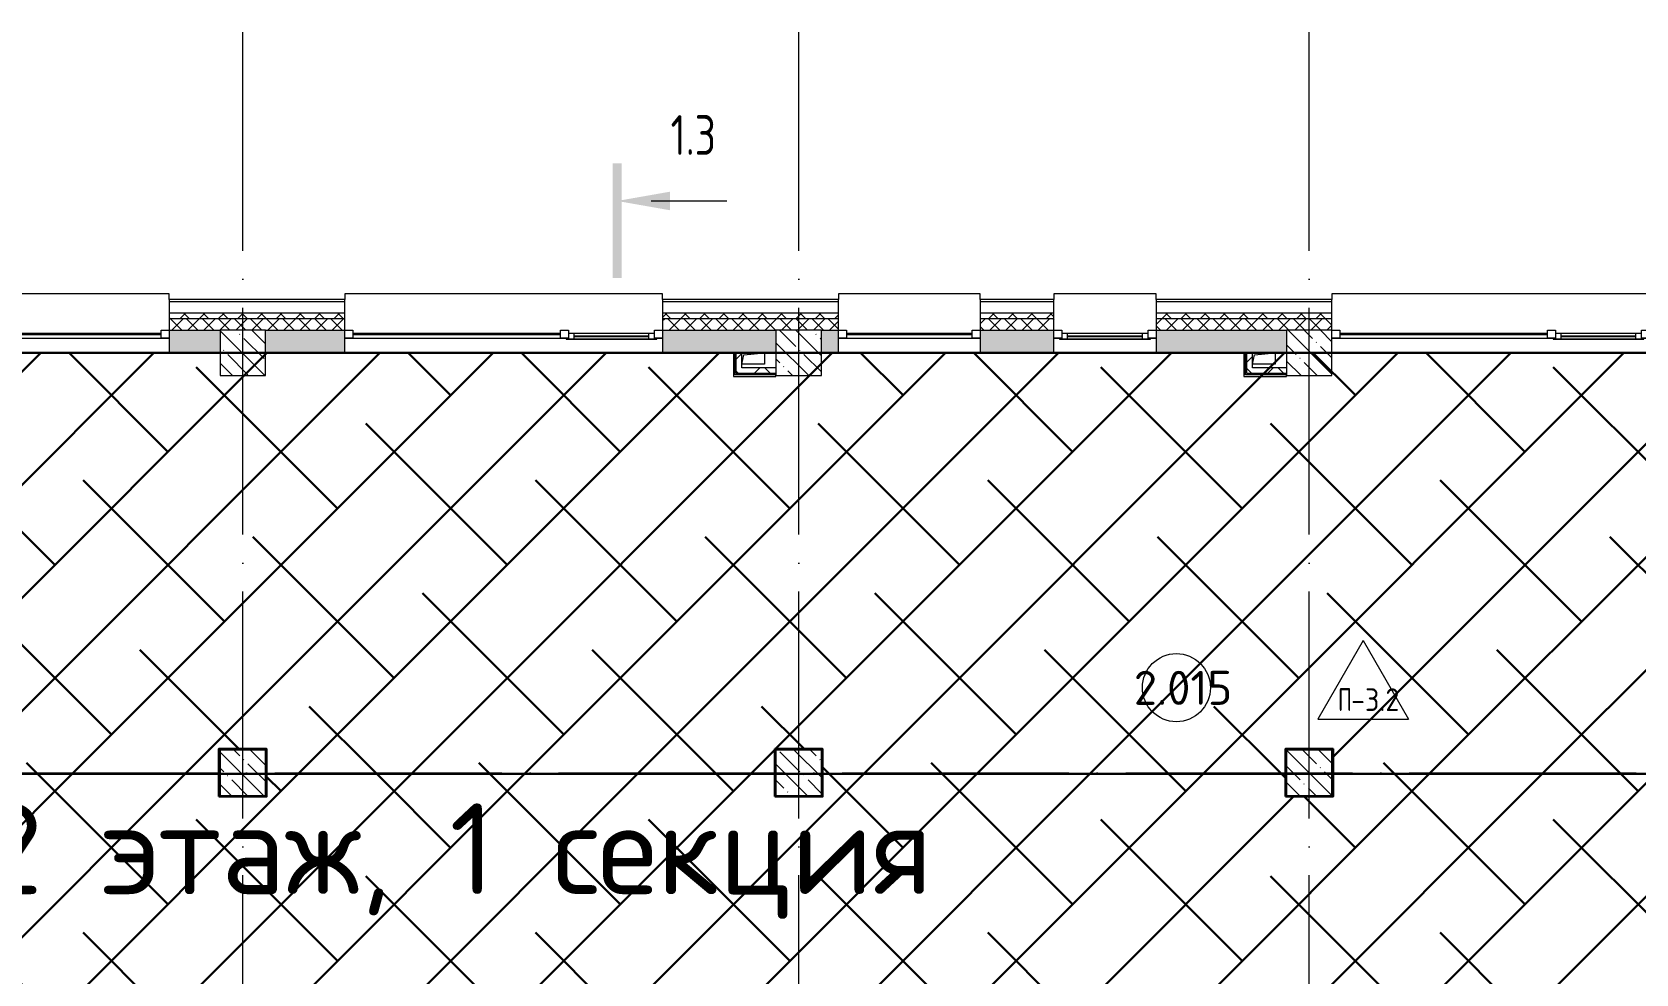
# Model space of a CAD drawing. Header units: millimetres. Extents: x -68946 to 690821, y -552984 to 293768.
# Drawn here: x 33691 to 47829, y -69392 to -61093 of the extents above; entities that cross this region are included whole.
import ezdxf

# ---------------------------------------------------------------- set-up
doc = ezdxf.new("R2010")
doc.units = ezdxf.units.MM
doc.linetypes.add('ADSK_Линия сетки', pattern=[2500, 2000, -250, 0, -250])
doc.linetypes.add('ADSK_Скрыто', pattern=[600, 300, -300])
for name, color, linetype, lineweight in [('1.1) Стяжка 5 вып.', 30, 'Continuous', 30), ('1.3) Звуко-изол           5 вып.', 90, 'Continuous', 30), ('A-AREA-____-IDEN', 250, 'Continuous', 9), ('A-DETL-GENF-OTLN', 250, 'Continuous', 5), ('A-FLOR-____-IDEN', 250, 'Continuous', 9), ('A-FLOR-____-OTLN', 250, 'Continuous', 9), ('A-GLAZ-____-MCUT', 250, 'Continuous', 9), ('A-GLAZ-____-OTLN', 250, 'Continuous', 5), ('A-WALL-____-MCUT', 250, 'Continuous', 13), ('A-WALL-____-PATT', 250, 'Continuous', 13), ('A-WALL-FNSH-MCUT', 250, 'Continuous', 13), ('G-____-____-SYMB', 250, 'ADSK_Скрыто', 9), ('G-____-____-TEXT', 250, 'Continuous', 9), ('I-WALL-____-OTLN', 250, 'Continuous', 9), ('S-COLS-____-MCUT', 250, 'Continuous', 25), ('S-COLS-____-OTLN', 250, 'Continuous', 9), ('S-GRID-____-OTLN', 250, 'Continuous', 9)]:
    doc.layers.add(name, color=color, linetype=linetype, lineweight=lineweight)
doc.styles.add('GOST Common_2', font='', dxfattribs={"width": 0.8, "height": 350})
doc.styles.add('ISOCPEUR_1', font='isocpeur.ttf', dxfattribs={"width": 0.9, "height": 250})
doc.styles.add('ISOCPEUR_2', font='isocpeur.ttf', dxfattribs={"height": 160})
doc.styles.add('ISOCPEUR_6', font='isocpeur.ttf', dxfattribs={"height": 3.5})
doc.styles.get('GOST Common_2').set_extended_font_data('GOST Common')
pattern_1 = [(45, (-601.3, -122294.79), (-141.42136, 141.42136), []), (135, (-601.3, -122294.79), (-141.42136, -141.42136), [])]

# ---------------------------------------------------------------- blocks, each defined once
blk = doc.blocks.new('Окно_СКБ_2Ст1 - Окно_СКБ_2Ст_2800_ОК11Л-29018712-АР1_Маркировочный план 2 этажа С1')
at = {"layer": 'A-GLAZ-____-MCUT'}
for p, q in [((-1400, -195), (-1400, -125)), ((-1400, -125), (-1330, -125)), ((-1330, -125), (-1330, -195)), ((-570, -195), (-570, -125)), ((-570, -125), (-500, -125)), ((-500, -125), (-500, -195)), ((1330, -195), (1330, -125)), ((1330, -125), (1400, -125)), ((1400, -125), (1400, -195)), ((-1330, -195), (-1400, -195)), ((-1330, -195), (-1350, -195)), ((-1350, -195), (-1350, -205)), ((-1350, -205), (-550, -205)), ((-550, -205), (-1350, -205)), ((-570, -155), (-1330, -155)), ((-1330, -155), (-1330, -195)), ((-1280, -205), (-1280, -155)), ((-620, -205), (-620, -155)), ((-570, -195), (-570, -155)), ((-500, -195), (-570, -195)), ((-550, -195), (-570, -195)), ((-550, -205), (-550, -195)), ((1400, -195), (1330, -195))]:
    blk.add_line(p, q, dxfattribs=at)
at = {"layer": 'A-GLAZ-____-MCUT', "lineweight": 5}
for p, q in [((-1280, -175), (-620, -175)), ((-620, -185), (-1280, -185)), ((1330, -155), (-500, -155)), ((1330, -165), (-500, -165))]:
    blk.add_line(p, q, dxfattribs=at)
at = {"layer": 'A-GLAZ-____-OTLN'}
for p, q in [((-1400, -195), (-1350, -195)), ((-550, -195), (1400, -195))]:
    blk.add_line(p, q, dxfattribs=at)
blk = doc.blocks.new('WNW_Отлив1 - Отлив_металлический 2-V21-АР1_Маркировочный план 2 этажа С1')
at = {"layer": 'A-GLAZ-____-OTLN'}
for p, q in [((1400, 320), (-1400, 320)), ((-1400, 320), (-1400, 270)), ((1400, 270), (1400, 320))]:
    blk.add_line(p, q, dxfattribs=at)
blk = doc.blocks.new('Окно_СКБ_2Ст1 - Окно_СКБ_2Ст_2800_ОК11-29018754-АР1_Маркировочный план 2 этажа С1')
at = {"layer": 'A-GLAZ-____-MCUT'}
for p, q in [((-1400, -195), (-1400, -125)), ((-1400, -125), (-1330, -125)), ((-1330, -125), (-1330, -195)), ((500, -195), (500, -125)), ((500, -125), (570, -125)), ((570, -125), (570, -195)), ((1330, -195), (1330, -125)), ((1330, -125), (1400, -125)), ((1400, -125), (1400, -195)), ((-1330, -195), (-1400, -195)), ((570, -195), (500, -195)), ((570, -195), (550, -195)), ((550, -195), (550, -205)), ((550, -205), (1350, -205)), ((1350, -205), (550, -205)), ((1330, -155), (570, -155)), ((570, -155), (570, -195)), ((620, -205), (620, -155)), ((1280, -205), (1280, -155)), ((1330, -195), (1330, -155)), ((1400, -195), (1330, -195)), ((1350, -195), (1330, -195)), ((1350, -205), (1350, -195))]:
    blk.add_line(p, q, dxfattribs=at)
at = {"layer": 'A-GLAZ-____-MCUT', "lineweight": 5}
for p, q in [((500, -155), (-1330, -155)), ((500, -165), (-1330, -165)), ((620, -175), (1280, -175)), ((1280, -185), (620, -185))]:
    blk.add_line(p, q, dxfattribs=at)
at = {"layer": 'A-GLAZ-____-OTLN'}
for p, q in [((-1400, -195), (550, -195)), ((1350, -195), (1400, -195))]:
    blk.add_line(p, q, dxfattribs=at)
blk = doc.blocks.new('Окно_СКБ_1Ст1 - 120_Окно_СКБ_1Ст_1250_ОК14Л-29018784-АР1_Маркировочный план 2 этажа С1')
at = {"layer": 'A-GLAZ-____-MCUT'}
for p, q in [((-625, -195), (-625, -125)), ((-625, -125), (-555, -125)), ((-555, -125), (-555, -195)), ((555, -195), (555, -125)), ((555, -125), (625, -125)), ((625, -125), (625, -195)), ((-555, -195), (-625, -195)), ((625, -195), (555, -195))]:
    blk.add_line(p, q, dxfattribs=at)
at = {"layer": 'A-GLAZ-____-MCUT', "lineweight": 5}
for p, q in [((555, -155), (-555, -155)), ((555, -165), (-555, -165))]:
    blk.add_line(p, q, dxfattribs=at)
at = {"layer": 'A-GLAZ-____-OTLN'}
blk.add_line((-625, -195), (625, -195), dxfattribs=at)
blk = doc.blocks.new('WNW_Отлив1 - Отлив_металлический 2-28598996-АР1_Маркировочный план 2 этажа С1')
at = {"layer": 'A-GLAZ-____-OTLN'}
for p, q in [((625, 320), (-625, 320)), ((-625, 320), (-625, 270)), ((625, 270), (625, 320))]:
    blk.add_line(p, q, dxfattribs=at)
blk = doc.blocks.new('Окно_СКБ_1Ст1 - 120_Окно_СКБ_1Ст_900_ОК3л-29018700-АР1_Маркировочный план 2 этажа С1')
at = {"layer": 'A-GLAZ-____-MCUT'}
for p, q in [((-450, -195), (-450, -125)), ((-450, -125), (-380, -125)), ((-380, -125), (-380, -195)), ((380, -195), (380, -125)), ((380, -125), (450, -125)), ((450, -125), (450, -195)), ((-380, -195), (-450, -195)), ((-380, -195), (-400, -195)), ((-400, -195), (-400, -205)), ((-400, -205), (400, -205)), ((400, -205), (-400, -205)), ((380, -155), (-380, -155)), ((-380, -155), (-380, -195)), ((-330, -205), (-330, -155)), ((330, -205), (330, -155)), ((380, -195), (380, -155)), ((450, -195), (380, -195)), ((400, -195), (380, -195)), ((400, -205), (400, -195))]:
    blk.add_line(p, q, dxfattribs=at)
at = {"layer": 'A-GLAZ-____-MCUT', "lineweight": 5}
for p, q in [((-330, -175), (330, -175)), ((330, -185), (-330, -185))]:
    blk.add_line(p, q, dxfattribs=at)
at = {"layer": 'A-GLAZ-____-OTLN'}
for p, q in [((-450, -195), (-400, -195)), ((400, -195), (450, -195))]:
    blk.add_line(p, q, dxfattribs=at)
blk = doc.blocks.new('WNW_Отлив1 - Отлив_металлический 2-28596055-АР1_Маркировочный план 2 этажа С1')
at = {"layer": 'A-GLAZ-____-OTLN'}
for p, q in [((450, 320), (-450, 320)), ((-450, 320), (-450, 270)), ((450, 270), (450, 320))]:
    blk.add_line(p, q, dxfattribs=at)
blk = doc.blocks.new('_Wn_-As_OpeningMEP_floor__Rectangular - _Wn_-As_OpeningMEP_floor__Rectangular-35307840-АР1_Маркировочный план 2 этажа С1')
at = {"layer": 'A-DETL-GENF-OTLN'}
for p, q in [((-100, 0), (-82, 82)), ((-82, 82), (100, 100))]:
    blk.add_line(p, q, dxfattribs=at)
blk = doc.blocks.new('BSC_Колонна _Прямоугольная - 400x400-V34-АР1_Маркировочный план 2 этажа С1')
at = {"layer": 'S-COLS-____-OTLN', "lineweight": 5}
h = blk.add_hatch(dxfattribs=at)
h.set_pattern_fill('FP_37', color=256, style=0, pattern_type=2)
h.set_pattern_definition([(135, (-36150, -54675), (-142.5619, -142.5619), []), (135, (-36007.44, -54675), (-142.5619, -142.5619), [252.016, -50.403, 3.353, -47.05])])
h.paths.add_polyline_path([(-200, -200), (200, -200), (200, 200), (-200, 200)])
at = {"layer": 'S-COLS-____-MCUT', "lineweight": 5}
for p, q in [((200, 200), (-200, 200)), ((-200, 200), (-200, -200)), ((200, -200), (200, 200)), ((-200, -200), (200, -200))]:
    blk.add_line(p, q, dxfattribs=at)
blk = doc.blocks.new('BSC_Колонна _Прямоугольная - 400x400-V35-АР1_Маркировочный план 2 этажа С1')
at = {"layer": 'S-COLS-____-OTLN', "lineweight": 5}
h = blk.add_hatch(dxfattribs=at)
h.set_pattern_fill('FP_38', color=256, style=0, pattern_type=2)
h.set_pattern_definition([(135, (-41050, -54675), (-142.5619, -142.5619), []), (135, (-40907.44, -54675), (-142.5619, -142.5619), [252.016, -50.403, 3.353, -47.05])])
h.paths.add_polyline_path([(-200, -200), (200, -200), (200, 200), (-200, 200)])
at = {"layer": 'S-COLS-____-MCUT', "lineweight": 5}
for p, q in [((200, 200), (-200, 200)), ((-200, 200), (-200, -200)), ((200, -200), (200, 200)), ((-200, -200), (200, -200))]:
    blk.add_line(p, q, dxfattribs=at)
blk = doc.blocks.new('BSC_Колонна _Прямоугольная - 400x400-V36-АР1_Маркировочный план 2 этажа С1')
at = {"layer": 'S-COLS-____-OTLN', "lineweight": 5}
h = blk.add_hatch(dxfattribs=at)
h.set_pattern_fill('FP_39', color=256, style=0, pattern_type=2)
h.set_pattern_definition([(135, (-45550, -54675), (-142.5619, -142.5619), []), (135, (-45407.44, -54675), (-142.5619, -142.5619), [252.016, -50.403, 3.353, -47.05])])
h.paths.add_polyline_path([(-200, -200), (200, -200), (200, 200), (-200, 200)])
at = {"layer": 'S-COLS-____-MCUT', "lineweight": 5}
for p, q in [((200, 200), (-200, 200)), ((-200, 200), (-200, -200)), ((200, -200), (200, 200)), ((-200, -200), (200, -200))]:
    blk.add_line(p, q, dxfattribs=at)
blk = doc.blocks.new('BSC_Колонна _Прямоугольная - 400x400-V40-АР1_Маркировочный план 2 этажа С1')
at = {"layer": 'S-COLS-____-OTLN', "lineweight": 5}
h = blk.add_hatch(dxfattribs=at)
h.set_pattern_fill('FP_43', color=256, style=0, pattern_type=2)
h.set_pattern_definition([(135, (-36150, -58375), (-142.5619, -142.5619), []), (135, (-36007.44, -58375), (-142.5619, -142.5619), [252.016, -50.403, 3.353, -47.05])])
h.paths.add_polyline_path([(-200, -200), (200, -200), (200, 200), (-200, 200)])
at = {"layer": 'S-COLS-____-MCUT', "lineweight": 5}
for p, q in [((200, 200), (-200, 200)), ((-200, 200), (-200, -200)), ((200, -200), (200, 200)), ((-200, -200), (200, -200))]:
    blk.add_line(p, q, dxfattribs=at)
blk = doc.blocks.new('BSC_Колонна _Прямоугольная - 400x400-36079378-АР1_Маркировочный план 2 этажа С1')
at = {"layer": 'S-COLS-____-OTLN', "lineweight": 5}
h = blk.add_hatch(dxfattribs=at)
h.set_pattern_fill('FP_44', color=256, style=0, pattern_type=2)
h.set_pattern_definition([(135, (-41050, -58375), (-142.5619, -142.5619), []), (135, (-40907.44, -58375), (-142.5619, -142.5619), [252.016, -50.403, 3.353, -47.05])])
h.paths.add_polyline_path([(-200, -200), (200, -200), (200, 200), (-200, 200), (-200, -53)])
at = {"layer": 'S-COLS-____-MCUT', "lineweight": 5}
for p, q in [((200, 200), (-200, 200)), ((-200, 200), (-200, -200)), ((200, -200), (200, 200)), ((-200, -200), (200, -200))]:
    blk.add_line(p, q, dxfattribs=at)
blk = doc.blocks.new('BSC_Колонна _Прямоугольная - 400x400-V41-АР1_Маркировочный план 2 этажа С1')
at = {"layer": 'S-COLS-____-OTLN', "lineweight": 5}
h = blk.add_hatch(dxfattribs=at)
h.set_pattern_fill('FP_45', color=256, style=0, pattern_type=2)
h.set_pattern_definition([(135, (-45550, -58375), (-142.5619, -142.5619), []), (135, (-45407.44, -58375), (-142.5619, -142.5619), [252.016, -50.403, 3.353, -47.05])])
h.paths.add_polyline_path([(-200, -200), (200, -200), (200, 200), (-200, 200), (-200, -53)])
at = {"layer": 'S-COLS-____-MCUT', "lineweight": 5}
for p, q in [((200, 200), (-200, 200)), ((-200, 200), (-200, -200)), ((200, -200), (200, 200)), ((-200, -200), (200, -200))]:
    blk.add_line(p, q, dxfattribs=at)
blk = doc.blocks.new('AAR_СКБ_Марка_Перекрытия - Марка пола-17325028-АР1_Маркировочный план 2 этажа С1')
at = {"layer": 'A-FLOR-____-IDEN'}
for p, q in [((0, 6.93), (-4, 0)), ((0, 6.93), (4, 0)), ((-4, 0), (4, 0))]:
    blk.add_line(p, q, dxfattribs=at)
blk = doc.blocks.new('AAR_СКБ_Марка_Помещения_мал - Номер-28977439-АР1_Маркировочный план 2 этажа С1')
at = {"layer": 'A-AREA-____-IDEN'}
blk.add_circle((-0.03, 0), 3, dxfattribs=at)
blk = doc.blocks.new('Разрез - Номер вида сзади_3_5 мм-32550532-АР1_Маркировочный план 2 этажа С1')
at = {"layer": 'G-____-____-SYMB', "linetype": 'Continuous'}
for points in [[(9.8, 0.4), (9.8, -0.39), (-0.33, -0.39), (-0.33, 0.4)], [(2.18, -4.67), (3, 0), (3.82, -4.67)]]:
    blk.add_hatch(color=256, dxfattribs=at).paths.add_polyline_path(points)
at = {"layer": 'G-____-____-SYMB', "linetype": 'Continuous', "lineweight": 20}
blk.add_line((3, -3), (3, -9.66), dxfattribs=at)

msp = doc.modelspace()

# ---------------------------------------------------------------- hatches: boundary and pattern name
at = {"layer": '1.1) Стяжка 5 вып.', "lineweight": 30, "true_color": 0xf26722}
h = msp.add_hatch(dxfattribs=at)
h.set_pattern_fill('ANSI32', color=30, scale=222)
h.paths.add_polyline_path([(52878.7078, -63919.7872), (32053.7078, -63919.7872), (32053.7078, -67629.7872), (35336.9036, -67629.7872), (35336.9036, -67409.7878), (35758.6859, -67409.7878), (35758.6859, -67629.7872), (40238.7078, -67629.7872), (40238.7078, -67409.7878), (40658.7078, -67409.7878), (40658.7078, -67629.7872), (44738.7078, -67629.7872), (44738.7078, -67409.7878), (45158.7078, -67409.7878), (45158.7078, -67629.7872), (49038.7078, -67629.7872), (49038.7078, -67409.7878), (49458.6859, -67409.7878), (49458.6859, -67629.7872), (52878.7078, -67629.7872)])
h = msp.add_hatch(dxfattribs=at)
h.set_pattern_fill('ANSI32', color=30, scale=222)
h.paths.add_polyline_path([(68448.7078, -67629.7872), (49458.6859, -67629.7872), (49458.6859, -67829.7878), (49038.7078, -67829.7878), (49038.7078, -67629.7872), (45158.7078, -67629.7872), (45158.7078, -67829.7878), (44738.7078, -67829.7878), (44738.7078, -67629.7872), (40658.7078, -67629.7872), (40658.7078, -67829.7878), (40238.7078, -67829.7878), (40238.7078, -67629.7872), (35758.6859, -67629.7872), (35758.6859, -67829.7878), (35336.9036, -67829.7878), (35336.9036, -67629.7872), (32053.7078, -67629.7872), (-363.3141, -67629.7872), (-363.3141, -70919.7878), (68448.7078, -70919.7878)])
at = {"layer": '1.3) Звуко-изол           5 вып.', "lineweight": 30}
h = msp.add_hatch(dxfattribs=at)
h.set_pattern_fill('ANSI38', color=256, scale=222)
h.paths.add_polyline_path([(52878.7078, -63919.7872), (32053.7078, -63919.7872), (32053.7078, -67629.7872), (35336.9036, -67629.7872), (35336.9036, -67409.7878), (35758.6859, -67409.7878), (35758.6859, -67629.7872), (40238.7078, -67629.7872), (40238.7078, -67409.7878), (40658.7078, -67409.7878), (40658.7078, -67629.7872), (44738.7078, -67629.7872), (44738.7078, -67409.7878), (45158.7078, -67409.7878), (45158.7078, -67629.7872), (49038.7078, -67629.7872), (49038.7078, -67409.7878), (49458.6859, -67409.7878), (49458.6859, -67629.7872), (52878.7078, -67629.7872)])
h = msp.add_hatch(dxfattribs=at)
h.set_pattern_fill('ANSI38', color=256, scale=222)
h.paths.add_polyline_path([(68448.7078, -67629.7872), (49458.6859, -67629.7872), (49458.6859, -67829.7878), (49038.7078, -67829.7878), (49038.7078, -67629.7872), (45158.7078, -67629.7872), (45158.7078, -67829.7878), (44738.7078, -67829.7878), (44738.7078, -67629.7872), (40658.7078, -67629.7872), (40658.7078, -67829.7878), (40238.7078, -67829.7878), (40238.7078, -67629.7872), (35758.6859, -67629.7872), (35758.6859, -67829.7878), (35336.9036, -67829.7878), (35336.9036, -67629.7872), (32053.7078, -67629.7872), (-363.3141, -67629.7872), (-363.3141, -70919.7878), (68448.7078, -70919.7878)])
at = {"layer": 'A-WALL-____-PATT', "lineweight": 15, "true_color": 0x000000}
h = msp.add_hatch(dxfattribs=at)
h.set_pattern_fill('FP_16', color=18, style=0, pattern_type=2)
h.set_pattern_definition([(135, (-601.29, -122294.79), (-84.85281, -84.85281), []), (225, (-601.29, -122294.79), (84.85281, -84.85281), [])])
h.paths.add_polyline_path([(68658.7078, -63619.7883), (68658.7078, -63569.7883), (62418.9373, -63569.7883), (62418.9373, -63619.7883), (67832.2751, -63619.7883)])
h.paths.add_polyline_path([(60985.6868, -63619.7883), (61218.9373, -63619.7883), (61218.9373, -63569.7883), (60568.7078, -63569.7883), (60568.7078, -63619.7883)])
h.paths.add_polyline_path([(59668.7078, -63619.7883), (59668.7078, -63569.7883), (52248.9368, -63569.7883), (52248.9368, -63619.7883), (58703.4907, -63619.7883)])
h.paths.add_polyline_path([(49448.9368, -63619.7883), (49448.9368, -63569.7883), (47948.9368, -63569.7883), (47948.9368, -63619.7883), (48433.6081, -63619.7883)])
h.paths.add_polyline_path([(42048.9368, -63619.7883), (42698.9368, -63619.7883), (42698.9368, -63569.7883), (42048.9368, -63569.7883)])
h.paths.add_polyline_path([(45010.314, -63619.7883), (45148.9368, -63619.7883), (45148.9368, -63569.7883), (43598.9368, -63569.7883), (43598.9368, -63619.7883), (43869.2159, -63619.7883)])
h.paths.add_polyline_path([(39248.9368, -63619.7883), (40798.9368, -63619.7883), (40798.9368, -63569.7883), (39248.9368, -63569.7883)])
h.paths.add_polyline_path([(34898.9368, -63619.7883), (36448.9368, -63619.7883), (36448.9368, -63569.7883), (34898.9368, -63569.7883)])
h.paths.add_polyline_path([(32098.9368, -63619.7883), (32098.9368, -63569.7883), (30548.9368, -63569.7883), (30548.9368, -63619.7883), (31317.1372, -63619.7883)])
h.paths.add_polyline_path([(29034.9411, -63619.7883), (29648.9368, -63619.7883), (29648.9368, -63569.7883), (28998.7078, -63569.7883), (28998.7078, -63619.7883)])
h.paths.add_polyline_path([(27748.7078, -63619.7883), (27748.7078, -63569.7883), (23293.7078, -63569.7883), (23293.7078, -63619.7883), (26752.745, -63619.7883)])
h.paths.add_polyline_path([(21617.8037, -63619.7883), (22043.7078, -63619.7883), (22043.7078, -63569.7883), (21303.6859, -63569.7883), (21303.6859, -63619.7883)])
h.paths.add_polyline_path([(20403.6859, -63619.7883), (20403.6859, -63569.7883), (12148.6859, -63569.7883), (12148.6859, -63619.7883), (19906.1566, -63619.7883)])
h.paths.add_polyline_path([(9348.6859, -63619.7883), (9348.6859, -63569.7883), (8148.6859, -63569.7883), (8148.6859, -63619.7883), (8495.1761, -63619.7883)])
h.paths.add_polyline_path([(6948.6859, -63619.7883), (6948.6859, -63569.7883), (-951.3141, -63569.7883), (-951.3141, -63619.7883), (6212.9799, -63619.7883)])
h = msp.add_hatch(dxfattribs=at)
h.set_pattern_fill('FP_17', color=18, style=0, pattern_type=2)
h.set_pattern_definition([(45, (-601.29, -122294.79), (-70.71068, 70.71068), []), (135, (-601.29, -122294.79), (-70.71068, -70.71068), [])])
h.paths.add_polyline_path([(68448.7078, -63719.7883), (68658.7078, -63719.7883), (68658.7078, -63619.7883), (62418.9373, -63619.7883), (62418.9373, -63719.7872), (67832.2751, -63719.7883)])
h.paths.add_polyline_path([(60985.6868, -63719.7883), (61218.9373, -63719.7883), (61218.9373, -63619.7883), (60568.7078, -63619.7883), (60568.7078, -63719.7883)])
h.paths.add_polyline_path([(59668.7078, -63719.7883), (59668.7078, -63619.7883), (52248.9368, -63619.7883), (52248.9368, -63719.7883), (58703.4907, -63719.7883)])
h.paths.add_polyline_path([(49448.7078, -63719.7883), (49448.9368, -63719.7872), (49448.7078, -63619.7883), (47948.9368, -63619.7883), (47948.9368, -63719.7883), (49048.7125, -63719.7872)])
h.paths.add_polyline_path([(44748.7078, -63719.7883), (44748.7125, -63719.7872), (45148.9368, -63719.7872), (45148.9368, -63619.7883), (43598.9368, -63619.7883), (43598.9368, -63719.7883), (43869.2159, -63719.7883)])
h.paths.add_polyline_path([(42698.9368, -63719.7883), (42698.9368, -63619.7883), (42048.9368, -63619.7883), (42048.9368, -63719.7883)])
h.paths.add_polyline_path([(40648.7078, -63719.7883), (40798.9368, -63719.7872), (40798.9368, -63619.7883), (39248.9368, -63619.7883), (39248.9368, -63719.7883), (40445.9217, -63719.7872)])
h.paths.add_polyline_path([(35748.7078, -63719.7883), (36448.9368, -63719.7872), (36448.9368, -63619.7883), (34898.9368, -63619.7883), (34898.9368, -63719.7883), (35748.6979, -63719.7872)])
h.paths.add_polyline_path([(30548.9368, -63719.7883), (32098.9368, -63719.7883), (32098.9368, -63619.7883), (30548.9368, -63619.7883)])
h.paths.add_polyline_path([(29034.9411, -63719.7883), (29648.9368, -63719.7883), (29648.9368, -63619.7883), (28998.7078, -63619.7883), (28998.7078, -63719.7883)])
h.paths.add_polyline_path([(27748.7078, -63719.7883), (27748.7078, -63619.7883), (23293.7078, -63619.7883), (23293.7078, -63719.7883), (26752.745, -63719.7883)])
h.paths.add_polyline_path([(22043.7078, -63719.7883), (22043.7078, -63619.7883), (21303.6859, -63619.7883), (21303.6859, -63719.7883), (21617.8037, -63719.7883)])
h.paths.add_polyline_path([(20403.6859, -63719.7883), (20403.6859, -63619.7883), (12148.6859, -63619.7883), (12148.6859, -63719.7883), (19906.1566, -63719.7883)])
h.paths.add_polyline_path([(9348.6859, -63719.7883), (9348.6859, -63619.7883), (8148.6859, -63619.7883), (8148.6859, -63719.7883), (8498.7078, -63719.7883)])
h.paths.add_polyline_path([(6948.6859, -63719.7883), (6948.6859, -63619.7883), (-901.3141, -63619.7883), (-901.3141, -63719.7883), (6212.9799, -63719.7883)])
h = msp.add_hatch(dxfattribs=at)
h.set_pattern_fill('FP_24', color=18, style=0, pattern_type=2)
h.set_pattern_definition([(50, (-601.3, -122294.8), (364.3679, -31.8783), [38.1, -419.1]), (355, (-601.3, -122294.8), (-70.4859, 382.1133), [30.48, -335.28]), (100.451, (-570.93, -122297.45), (293.885, 350.2334), [32.38, -356.18]), (46.184, (-601.3, -122193.2), (542.1585, -84.0858), [57.15, -628.65]), (96.636, (-556.1, -122200.2), (474.805, 494.8554), [48.57, -534.27]), (351.184, (-601.3, -122193.2), (474.8102, 494.85), [45.72, -502.92]), (21, (-550.5, -122218.6), (303.2285, -204.5305), [38.1, -419.1]), (326, (-550.5, -122218.6), (123.6039, 368.376), [30.48, -335.28]), (71.451, (-525.22, -122235.63), (426.8341, 163.8427), [32.38, -356.18]), (37.5, (-601.29, -122294.79), (6.17665, 169.11015), [16.764, -314.452, 16.764, -323.596, -336.55]), (37.5, (-601.29, -122294.79), (6.17665, 169.11015), [-671.576, 16.764, -319.786]), (7.5, (-601.3, -122294.79), (133.63888, 200.3615), [16.764, -177.292, 16.764, -306.832, -128.27]), (7.5, (-601.3, -122294.79), (133.63888, 200.3615), [-517.652, 16.764, -111.506]), (327.5, (-714.58, -122294.79), (271.18182, -11.45836), [16.764, -110.236, 16.764, -379.476, -525.78]), (327.5, (-714.58, -122294.79), (271.18182, -11.45836), [-523.24, 16.764, -509.016]), (317.5, (-765.38, -122294.8), (296.2585, 50.85285), [16.764, -148.336, 16.764, -246.38, -373.38]), (317.5, (-765.38, -122294.8), (296.2585, 50.85285), [-428.244, 16.764, -356.616])])
h.paths.add_polyline_path([(68448.7078, -63919.7883), (68448.7078, -63719.7883), (63148.7078, -63719.7883), (63148.7078, -63919.7883), (67832.2751, -63919.7883)])
h.paths.add_polyline_path([(62748.7078, -63919.7883), (62748.7078, -63719.7883), (62418.9373, -63719.7883), (62418.9373, -63919.7883)])
h.paths.add_polyline_path([(60943.7078, -63919.7883), (61218.9373, -63919.7883), (61218.9373, -63719.7883), (60568.7078, -63719.7883), (60568.7078, -63919.7883)])
h.paths.add_polyline_path([(59668.7078, -63919.7883), (59668.7078, -63719.7883), (58648.7078, -63719.7883), (58648.7078, -63919.7883), (58703.4907, -63919.7883)])
h.paths.add_polyline_path([(58248.7078, -63919.7883), (58248.7078, -63719.7883), (54148.7078, -63719.7883), (54148.7078, -63919.7883), (57562.3926, -63919.7883)])
h.paths.add_polyline_path([(52998.7078, -63919.7883), (53748.7078, -63919.7883), (53748.7078, -63719.7883), (52248.9368, -63719.7883), (52248.9368, -63919.7883), (52998.0004, -63919.7883)])
h.paths.add_polyline_path([(49448.7078, -63919.7883), (49448.9368, -63919.7883), (49448.7078, -63719.7883)])
h.paths.add_polyline_path([(49048.7078, -63919.7883), (49048.7078, -63719.7883), (47948.9368, -63719.7883), (47948.9368, -63919.7883), (48433.6081, -63919.7883)])
h.paths.add_polyline_path([(44748.7078, -63919.7883), (44748.7078, -63719.7883), (43598.9368, -63719.7883), (43598.9368, -63919.7883), (43869.2159, -63919.7883)])
h.paths.add_polyline_path([(42048.9368, -63919.7883), (42698.9368, -63919.7883), (42698.9368, -63719.7883), (42048.9368, -63719.7883)])
h.paths.add_polyline_path([(40798.9368, -63919.7883), (40798.9368, -63719.7883), (40648.7078, -63719.7883), (40648.7078, -63919.7883)])
h.paths.add_polyline_path([(39248.9368, -63919.7883), (40248.7078, -63919.7883), (40248.7078, -63719.7883), (39248.9368, -63719.7883)])
h.paths.add_polyline_path([(35748.7078, -63919.7883), (36448.9368, -63919.7883), (36448.9368, -63719.7883), (35748.7078, -63719.7883)])
h.paths.add_polyline_path([(35348.7078, -63919.7883), (35348.7078, -63719.7883), (34898.9368, -63719.7883), (34898.9368, -63919.7883)])
h.paths.add_polyline_path([(32033.7078, -63919.7883), (32098.9368, -63919.7883), (32098.9368, -63719.7883), (31123.7078, -63719.7883), (31123.7078, -63919.7883), (31913.7078, -63919.7883)])
h = msp.add_hatch(dxfattribs=at)
h.set_pattern_fill('FP_25', color=18, style=0, pattern_type=2)
h.set_pattern_definition(pattern_1)
h.paths.add_polyline_path([(39948.4422, -64101.7872), (39948.4422, -63919.7878), (39898.4422, -63919.7878), (39898.4422, -64101.7872)])
h = msp.add_hatch(dxfattribs=at)
h.set_pattern_fill('FP_25', color=18, style=0, pattern_type=2)
h.set_pattern_definition(pattern_1)
h.paths.add_polyline_path([(44448.4641, -64101.7872), (44448.4641, -63919.7878), (44398.4641, -63919.7878), (44398.4641, -64101.7872)])
h = msp.add_hatch(dxfattribs=at)
h.set_pattern_fill('FP_25', color=18, style=0, pattern_type=2)
h.set_pattern_definition(pattern_1)
h.paths.add_polyline_path([(40248.6859, -64101.7872), (40248.6859, -64051.7872), (39948.4422, -64051.7872), (39948.4422, -64101.7872)])
h = msp.add_hatch(dxfattribs=at)
h.set_pattern_fill('FP_25', color=18, style=0, pattern_type=2)
h.set_pattern_definition(pattern_1)
h.paths.add_polyline_path([(44748.7078, -64101.7872), (44748.7078, -64051.7872), (44448.4641, -64051.7872), (44448.4641, -64101.7872)])

# ---------------------------------------------------------------- linework, layer by layer
at = {"layer": '1.1) Стяжка 5 вып.', "lineweight": 30}
for points in [[(32053.7078, -67629.7872), (52878.7078, -67629.7872), (52878.7078, -63919.7872), (32053.7078, -63919.7872)], [(35336.9036, -67829.7878), (35758.6859, -67829.7878), (35758.6859, -67409.7878), (35336.9036, -67409.7878)], [(40238.7078, -67829.7878), (40658.7078, -67829.7878), (40658.7078, -67409.7878), (40238.7078, -67409.7878)], [(44738.7078, -67829.7878), (45158.7078, -67829.7878), (45158.7078, -67409.7878), (44738.7078, -67409.7878)], [(-363.3141, -67629.7872), (68448.7078, -67629.7872), (68448.7078, -70919.7878), (-363.3141, -70919.7878)]]:
    msp.add_lwpolyline(points, close=True, dxfattribs=at)
at = {"layer": 'A-FLOR-____-OTLN', "color": 18, "lineweight": 5, "true_color": 0x000000}
for p, q in [((39948.512, -64019.9668), (39948.512, -63919.9668)), ((39948.512, -63919.9668), (40148.512, -63919.9668)), ((40148.512, -64019.9668), (39948.512, -64019.9668)), ((40148.512, -63919.9668), (40148.512, -64019.9668)), ((44448.512, -63919.9668), (44648.512, -63919.9668)), ((44648.512, -64019.9668), (44448.512, -64019.9668)), ((44648.512, -63919.9668), (44648.512, -64019.9668))]:
    msp.add_line(p, q, dxfattribs=at)
at = {"layer": 'A-WALL-____-MCUT', "color": 18, "lineweight": 15, "true_color": 0x000000}
for p, q in [((36448.9368, -63469.7883), (34898.9368, -63469.7883)), ((40798.9368, -63469.7883), (39248.9368, -63469.7883)), ((42698.9368, -63469.7883), (42048.9368, -63469.7883)), ((45148.9368, -63469.7883), (43598.9368, -63469.7883)), ((34898.9368, -63569.7883), (34898.9368, -63719.7883)), ((36448.9368, -63569.7883), (34898.9368, -63569.7883)), ((36448.9368, -63719.7883), (36448.9368, -63569.7883)), ((39248.9368, -63569.7883), (39248.9368, -63719.7883)), ((40798.9368, -63569.7883), (39248.9368, -63569.7883)), ((40798.9368, -63719.7883), (40798.9368, -63569.7883)), ((42048.9368, -63569.7883), (42048.9368, -63719.7883)), ((42698.9368, -63569.7883), (42048.9368, -63569.7883)), ((42698.9368, -63719.7883), (42698.9368, -63569.7883)), ((43598.9368, -63569.7883), (43598.9368, -63719.7883)), ((45148.9368, -63569.7883), (43598.9368, -63569.7883)), ((45148.9368, -63719.7883), (45148.9368, -63569.7883)), ((36448.9368, -63619.7883), (34898.9368, -63619.7883)), ((34898.9368, -63719.7883), (35348.7078, -63719.7883)), ((34898.9368, -63719.7883), (34898.9368, -63919.7883)), ((35748.7078, -63719.7883), (36448.9368, -63719.7883)), ((36448.9368, -63919.7883), (36448.9368, -63719.7883)), ((40798.9368, -63619.7883), (39248.9368, -63619.7883)), ((39248.9368, -63719.7883), (40248.7078, -63719.7883)), ((39248.9368, -63719.7883), (39248.9368, -63919.7883)), ((40648.7078, -63719.7883), (40798.9368, -63719.7883)), ((40798.9368, -63919.7883), (40798.9368, -63719.7883)), ((42698.9368, -63619.7883), (42048.9368, -63619.7883)), ((42048.9368, -63719.7883), (42698.9368, -63719.7883)), ((42048.9368, -63719.7883), (42048.9368, -63919.7883)), ((42698.9368, -63919.7883), (42698.9368, -63719.7883)), ((45148.9368, -63619.7883), (43598.9368, -63619.7883)), ((43598.9368, -63719.7883), (44748.7078, -63719.7883)), ((43598.9368, -63719.7883), (43598.9368, -63919.7883)), ((45148.7078, -63719.7883), (45148.9368, -63719.7883)), ((45148.9368, -63919.7883), (45148.9368, -63719.7883)), ((34898.9368, -63919.7883), (35348.7078, -63919.7883)), ((35748.7078, -63919.7883), (36448.9368, -63919.7883)), ((39248.9368, -63919.7883), (40248.7078, -63919.7883)), ((39885.9422, -64114.2872), (39885.9422, -63919.7878)), ((39948.4422, -63919.7878), (39898.4422, -63919.7878)), ((39898.4422, -64101.7872), (39898.4422, -63919.7878)), ((39948.4422, -64051.7872), (39948.4422, -63919.7878)), ((40648.7078, -63919.7883), (40798.9368, -63919.7883)), ((42048.9368, -63919.7883), (42698.9368, -63919.7883)), ((43598.9368, -63919.7883), (44748.7078, -63919.7883)), ((44385.9641, -64114.2872), (44385.9641, -63919.7878)), ((44448.4641, -63919.7878), (44398.4641, -63919.7878)), ((44398.4641, -64101.7872), (44398.4641, -63919.7878)), ((44448.4641, -64051.7872), (44448.4641, -63919.7878)), ((45148.7078, -63919.7883), (45148.9368, -63919.7883)), ((40248.6859, -64114.2872), (39885.9422, -64114.2872)), ((40248.6859, -64101.7872), (39898.4422, -64101.7872)), ((40248.6859, -64051.7872), (39948.4422, -64051.7872)), ((44748.7078, -64114.2872), (44385.9641, -64114.2872)), ((44748.7078, -64101.7872), (44398.4641, -64101.7872)), ((44748.7078, -64051.7872), (44448.4641, -64051.7872))]:
    msp.add_line(p, q, dxfattribs=at)
at = {"layer": 'A-WALL-FNSH-MCUT', "lineweight": 15}
for p, q in [((36448.9368, -63449.7883), (34898.9368, -63449.7883)), ((34898.9368, -63449.7883), (34898.9368, -63569.7883)), ((36448.9368, -63569.7883), (36448.9368, -63449.7883)), ((40798.9368, -63449.7883), (39248.9368, -63449.7883)), ((39248.9368, -63449.7883), (39248.9368, -63569.7883)), ((40798.9368, -63569.7883), (40798.9368, -63449.7883)), ((42698.9368, -63449.7883), (42048.9368, -63449.7883)), ((42048.9368, -63449.7883), (42048.9368, -63569.7883)), ((42698.9368, -63569.7883), (42698.9368, -63449.7883)), ((45148.9368, -63449.7883), (43598.9368, -63449.7883)), ((43598.9368, -63449.7883), (43598.9368, -63569.7883)), ((45148.9368, -63569.7883), (45148.9368, -63449.7883)), ((39873.4422, -63919.7878), (39873.4422, -64126.7872)), ((39898.4422, -63919.7878), (39873.4422, -63919.7878)), ((44373.4641, -63919.7878), (44373.4641, -64126.7872)), ((44398.4641, -63919.7878), (44373.4641, -63919.7878)), ((39873.4422, -64126.7872), (40248.6859, -64126.7872)), ((40248.6859, -64126.7872), (40248.6859, -64119.7872)), ((44373.4641, -64126.7872), (44748.7078, -64126.7872)), ((44748.7078, -64126.7872), (44748.7078, -64119.7872))]:
    msp.add_line(p, q, dxfattribs=at)
at = {"layer": 'I-WALL-____-OTLN', "color": 18, "lineweight": 15, "true_color": 0x000000}
for p, q in [((34898.9368, -63919.7883), (32098.9368, -63919.7883)), ((39248.9368, -63919.7883), (36448.9368, -63919.7883)), ((42048.9368, -63919.7883), (40798.9368, -63919.7883)), ((43598.9368, -63919.7883), (42698.9368, -63919.7883)), ((47948.9368, -63919.7883), (45148.9368, -63919.7883))]:
    msp.add_line(p, q, dxfattribs=at)
at = {"layer": 'S-GRID-____-OTLN', "color": 18, "linetype": 'ADSK_Линия сетки', "true_color": 0x000000}
for p, q in [((35548.7078, -83022.3092), (35548.7078, -61092.7832)), ((40448.7078, -83022.3092), (40448.7078, -61092.7832)), ((44948.7078, -83022.3092), (44948.7078, -61092.7832)), ((-4170.8434, -63919.7878), (72672.5335, -63919.7878)), ((-4170.8434, -67619.7878), (72672.5335, -67619.7878))]:
    msp.add_line(p, q, dxfattribs=at)

# ---------------------------------------------------------------- block references
at = {"layer": 'A-AREA-____-IDEN', "color": 18, "true_color": 0x000000, "xscale": 99.99999999999993, "yscale": 99.99999999999993, "zscale": 99.99999999999993}
msp.add_blockref('AAR_СКБ_Марка_Помещения_мал - Номер-28977439-АР1_Маркировочный план 2 этажа С1', (43781.0293, -66870.0749), dxfattribs=at)
at = {"layer": 'A-FLOR-____-IDEN', "color": 18, "true_color": 0x000000, "xscale": 99.99999999999993, "yscale": 99.99999999999993, "zscale": 99.99999999999993}
msp.add_blockref('AAR_СКБ_Марка_Перекрытия - Марка пола-17325028-АР1_Маркировочный план 2 этажа С1', (45423.581, -67147.0925), dxfattribs=at)
at = {"layer": 'A-GLAZ-____-OTLN', "color": 18, "true_color": 0x000000}
for name, p in [('WNW_Отлив1 - Отлив_металлический 2-V21-АР1_Маркировочный план 2 этажа С1', (33498.9368, -63719.7883)), ('WNW_Отлив1 - Отлив_металлический 2-V21-АР1_Маркировочный план 2 этажа С1', (37848.9368, -63719.7883)), ('WNW_Отлив1 - Отлив_металлический 2-28598996-АР1_Маркировочный план 2 этажа С1', (41423.9368, -63719.7883)), ('WNW_Отлив1 - Отлив_металлический 2-28596055-АР1_Маркировочный план 2 этажа С1', (43148.9368, -63719.7883)), ('WNW_Отлив1 - Отлив_металлический 2-V21-АР1_Маркировочный план 2 этажа С1', (46548.9368, -63719.7883)), ('Окно_СКБ_2Ст1 - Окно_СКБ_2Ст_2800_ОК11Л-29018712-АР1_Маркировочный план 2 этажа С1', (33498.9368, -63594.7883)), ('Окно_СКБ_2Ст1 - Окно_СКБ_2Ст_2800_ОК11-29018754-АР1_Маркировочный план 2 этажа С1', (37848.9368, -63594.7883)), ('Окно_СКБ_1Ст1 - 120_Окно_СКБ_1Ст_1250_ОК14Л-29018784-АР1_Маркировочный план 2 этажа С1', (41423.9368, -63594.7883)), ('Окно_СКБ_1Ст1 - 120_Окно_СКБ_1Ст_900_ОК3л-29018700-АР1_Маркировочный план 2 этажа С1', (43148.9368, -63594.7883)), ('Окно_СКБ_2Ст1 - Окно_СКБ_2Ст_2800_ОК11-29018754-АР1_Маркировочный план 2 этажа С1', (46548.9368, -63594.7883)), ('_Wn_-As_OpeningMEP_floor__Rectangular - _Wn_-As_OpeningMEP_floor__Rectangular-35307840-АР1_Маркировочный план 2 этажа С1', (40048.512, -64019.9668)), ('_Wn_-As_OpeningMEP_floor__Rectangular - _Wn_-As_OpeningMEP_floor__Rectangular-35307840-АР1_Маркировочный план 2 этажа С1', (44548.512, -64019.9668))]:
    msp.add_blockref(name, p, dxfattribs=at)
at = {"layer": 'G-____-____-SYMB', "linetype": 'Continuous', "lineweight": 40, "extrusion": (0, 0, -1), "xscale": 99.99999999999993, "yscale": 99.99999999999993, "zscale": 99.99999999999993, "rotation": 270.0000000000002}
msp.add_blockref('Разрез - Номер вида сзади_3_5 мм-32550532-АР1_Маркировочный план 2 этажа С1', (-38848.6859, -62281.0478), dxfattribs=at)
at = {"layer": 'S-COLS-____-OTLN', "color": 18, "lineweight": 5, "true_color": 0x000000}
for name, p in [('BSC_Колонна _Прямоугольная - 400x400-V40-АР1_Маркировочный план 2 этажа С1', (35548.7078, -63919.7872)), ('BSC_Колонна _Прямоугольная - 400x400-36079378-АР1_Маркировочный план 2 этажа С1', (40448.7078, -63919.7872)), ('BSC_Колонна _Прямоугольная - 400x400-V41-АР1_Маркировочный план 2 этажа С1', (44948.7078, -63919.7872)), ('BSC_Колонна _Прямоугольная - 400x400-V34-АР1_Маркировочный план 2 этажа С1', (35548.7078, -67619.7878)), ('BSC_Колонна _Прямоугольная - 400x400-V35-АР1_Маркировочный план 2 этажа С1', (40448.7078, -67619.7878)), ('BSC_Колонна _Прямоугольная - 400x400-V36-АР1_Маркировочный план 2 этажа С1', (44948.7078, -67619.7878))]:
    msp.add_blockref(name, p, dxfattribs=at)

# ---------------------------------------------------------------- texts
at = {"layer": 'A-AREA-____-IDEN', "color": 18, "true_color": 0x000000, "insert": (43402.6902, -66721.4151), "char_height": 300, "width": 609.2825, "attachment_point": 1, "style": 'ISOCPEUR_2'}
msp.add_mtext('2.015', dxfattribs=at)
at = {"layer": 'A-FLOR-____-IDEN', "color": 18, "true_color": 0x000000, "char_height": 200, "attachment_point": 1, "style": 'ISOCPEUR_1'}
for s, insert, width in [('\\fISOCPEUR|b0|i0|c204|p34|;\\W.7;П', (45202.2461, -66875.7067), 140.295312), ('-3.2', (45318.0013, -66875.7067), 420.885937)]:
    msp.add_mtext(s, dxfattribs=dict(at, insert=insert, width=width))
at = {"layer": 'G-____-____-SYMB', "linetype": 'Continuous', "insert": (39319.6863, -61824.5051), "char_height": 350, "width": 506.6665, "attachment_point": 1, "style": 'GOST Common_2'}
msp.add_mtext('1.3', dxfattribs=at)
at = {"layer": 'G-____-____-TEXT', "color": 7, "insert": (33241.3761, -67889.7881), "char_height": 800, "width": 18169.734652, "attachment_point": 1, "style": 'ISOCPEUR_6'}
msp.add_mtext('2 этаж, 1 секция', dxfattribs=at)

doc.saveas('drawing.dxf')
